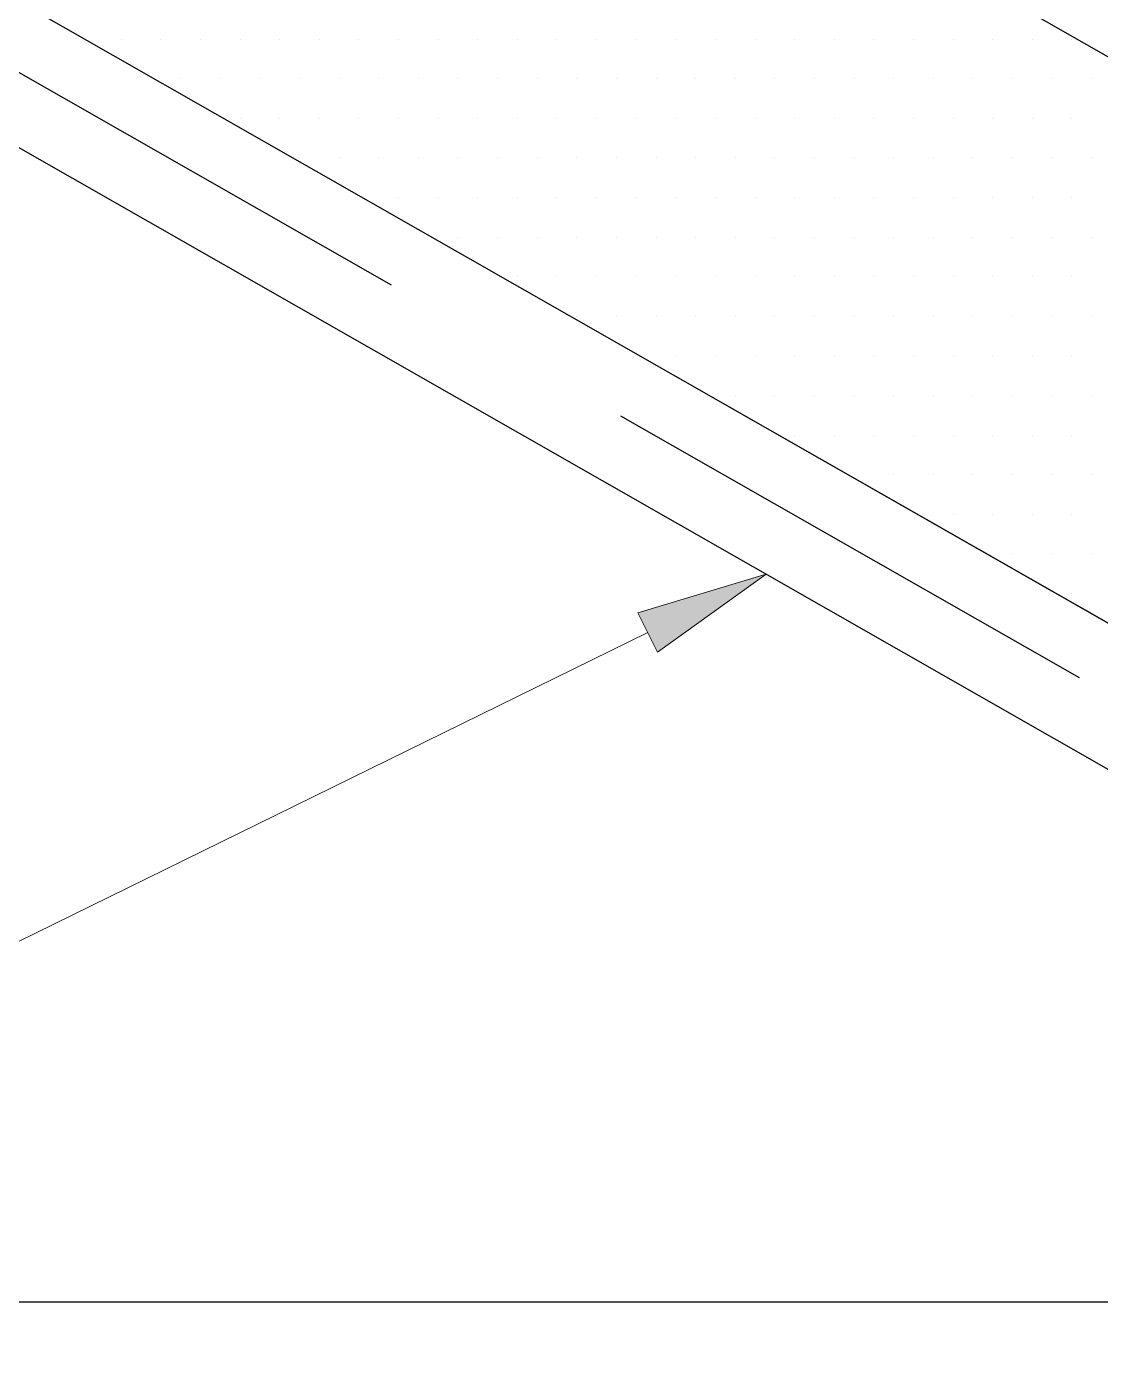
# Model space of a CAD drawing. Extents: x -1140 to 5605, y -816 to 1734.
# Drawn here: x -462.37 to -425.77, y 221.59 to 267.06 of the extents above; entities that cross this region are included whole.
import ezdxf

# ---------------------------------------------------------------- set-up
doc = ezdxf.new("R2010")
doc.units = 0
doc.header["$MEASUREMENT"] = 0
doc.linetypes.add('AI-Linetype-10', pattern=[27.008151, 18.005434, -9.002717])
for name, color, linetype, lineweight in [('.ATI-HATCH', 7, 'Continuous', 0), ('.ATI-TEXT', 7, 'Continuous', 0), ('G-ANNO-TTLB', 7, 'Continuous', 0), ('TYVEK', 7, 'Continuous', 0)]:
    doc.layers.add(name, color=color, linetype=linetype, lineweight=lineweight)

# ---------------------------------------------------------------- blocks, each defined once
blk = doc.blocks.new('Block_20')
at = {"layer": '.ATI-HATCH'}
for points, knots in [([(-517.04, 318.302), (-517.04, 318.302), (-525.441, 313.441), (-525.441, 313.441), (-525.441, 313.441), (-533.842, 308.581), (-533.842, 308.581), (-533.842, 308.581), (-399.406, 231.815), (-399.406, 231.815), (-399.406, 231.815), (-382.605, 241.536), (-382.605, 241.536), (-382.605, 241.536), (-517.04, 318.302), (-517.04, 318.302)], [0, 0, 0, 0, 1, 1, 1, 2, 2, 2, 3, 3, 3, 4, 4, 4, 5, 5, 5, 5]), ([(-443.88, 286.183), (-443.88, 286.183), (-444.599, 276.936), (-444.599, 276.936), (-444.599, 276.936), (-401.377, 252.255), (-401.377, 252.255), (-401.377, 252.255), (-400.658, 261.502), (-400.658, 261.502), (-400.658, 261.502), (-443.88, 286.183), (-443.88, 286.183)], [0, 0, 0, 0, 1, 1, 1, 2, 2, 2, 3, 3, 3, 4, 4, 4, 4])]:
    blk.add_open_spline(points, degree=3, knots=knots, dxfattribs=at)
at = {"layer": '.ATI-HATCH', "color": 8, "lineweight": 0, "true_color": 0x808080}
for points in [[(-459.15, 266.644), (-459.15, 266.644), (-459.15, 266.644), (-459.15, 266.644)], [(-457.799, 266.644), (-457.799, 266.644), (-457.799, 266.644), (-457.799, 266.644)], [(-456.449, 266.644), (-456.449, 266.644), (-456.449, 266.644), (-456.449, 266.644)], [(-455.098, 266.644), (-455.098, 266.644), (-455.098, 266.644), (-455.098, 266.644)], [(-453.748, 266.644), (-453.748, 266.644), (-453.748, 266.644), (-453.748, 266.644)], [(-452.397, 266.644), (-452.397, 266.644), (-452.397, 266.644), (-452.397, 266.644)], [(-451.047, 266.644), (-451.047, 266.644), (-451.047, 266.644), (-451.047, 266.644)], [(-449.697, 266.644), (-449.697, 266.644), (-449.697, 266.644), (-449.697, 266.644)], [(-448.346, 266.644), (-448.346, 266.644), (-448.346, 266.644), (-448.346, 266.644)], [(-446.996, 266.644), (-446.996, 266.644), (-446.996, 266.644), (-446.996, 266.644)], [(-445.645, 266.644), (-445.645, 266.644), (-445.645, 266.644), (-445.645, 266.644)], [(-444.295, 266.644), (-444.295, 266.644), (-444.295, 266.644), (-444.295, 266.644)], [(-442.945, 266.644), (-442.945, 266.644), (-442.945, 266.644), (-442.945, 266.644)], [(-441.594, 266.644), (-441.594, 266.644), (-441.594, 266.644), (-441.594, 266.644)], [(-440.244, 266.644), (-440.244, 266.644), (-440.244, 266.644), (-440.244, 266.644)], [(-438.893, 266.644), (-438.893, 266.644), (-438.893, 266.644), (-438.893, 266.644)], [(-437.543, 266.644), (-437.543, 266.644), (-437.543, 266.644), (-437.543, 266.644)], [(-436.193, 266.644), (-436.193, 266.644), (-436.193, 266.644), (-436.193, 266.644)], [(-434.842, 266.644), (-434.842, 266.644), (-434.842, 266.644), (-434.842, 266.644)], [(-433.492, 266.644), (-433.492, 266.644), (-433.492, 266.644), (-433.492, 266.644)], [(-432.141, 266.644), (-432.141, 266.644), (-432.141, 266.644), (-432.141, 266.644)], [(-430.791, 266.644), (-430.791, 266.644), (-430.791, 266.644), (-430.791, 266.644)], [(-429.441, 266.644), (-429.441, 266.644), (-429.441, 266.644), (-429.441, 266.644)], [(-428.09, 266.644), (-428.09, 266.644), (-428.09, 266.644), (-428.09, 266.644)], [(-426.74, 266.644), (-426.74, 266.644), (-426.74, 266.644), (-426.74, 266.644)], [(-457.124, 265.293), (-457.124, 265.293), (-457.124, 265.293), (-457.124, 265.293)], [(-455.773, 265.293), (-455.773, 265.293), (-455.773, 265.293), (-455.773, 265.293)], [(-454.423, 265.293), (-454.423, 265.293), (-454.423, 265.293), (-454.423, 265.293)], [(-453.073, 265.293), (-453.073, 265.293), (-453.073, 265.293), (-453.073, 265.293)], [(-451.722, 265.293), (-451.722, 265.293), (-451.722, 265.293), (-451.722, 265.293)], [(-450.372, 265.293), (-450.372, 265.293), (-450.372, 265.293), (-450.372, 265.293)], [(-449.021, 265.293), (-449.021, 265.293), (-449.021, 265.293), (-449.021, 265.293)], [(-447.671, 265.293), (-447.671, 265.293), (-447.671, 265.293), (-447.671, 265.293)], [(-446.321, 265.293), (-446.321, 265.293), (-446.321, 265.293), (-446.321, 265.293)], [(-444.97, 265.293), (-444.97, 265.293), (-444.97, 265.293), (-444.97, 265.293)], [(-443.62, 265.293), (-443.62, 265.293), (-443.62, 265.293), (-443.62, 265.293)], [(-442.269, 265.293), (-442.269, 265.293), (-442.269, 265.293), (-442.269, 265.293)], [(-440.919, 265.293), (-440.919, 265.293), (-440.919, 265.293), (-440.919, 265.293)], [(-439.569, 265.293), (-439.569, 265.293), (-439.569, 265.293), (-439.569, 265.293)], [(-438.218, 265.293), (-438.218, 265.293), (-438.218, 265.293), (-438.218, 265.293)], [(-436.868, 265.293), (-436.868, 265.293), (-436.868, 265.293), (-436.868, 265.293)], [(-435.517, 265.293), (-435.517, 265.293), (-435.517, 265.293), (-435.517, 265.293)], [(-434.167, 265.293), (-434.167, 265.293), (-434.167, 265.293), (-434.167, 265.293)], [(-432.817, 265.293), (-432.817, 265.293), (-432.817, 265.293), (-432.817, 265.293)], [(-431.466, 265.293), (-431.466, 265.293), (-431.466, 265.293), (-431.466, 265.293)], [(-430.116, 265.293), (-430.116, 265.293), (-430.116, 265.293), (-430.116, 265.293)], [(-428.765, 265.293), (-428.765, 265.293), (-428.765, 265.293), (-428.765, 265.293)], [(-427.415, 265.293), (-427.415, 265.293), (-427.415, 265.293), (-427.415, 265.293)], [(-426.065, 265.293), (-426.065, 265.293), (-426.065, 265.293), (-426.065, 265.293)], [(-455.098, 263.943), (-455.098, 263.943), (-455.098, 263.943), (-455.098, 263.943)], [(-453.748, 263.943), (-453.748, 263.943), (-453.748, 263.943), (-453.748, 263.943)], [(-452.397, 263.943), (-452.397, 263.943), (-452.397, 263.943), (-452.397, 263.943)], [(-451.047, 263.943), (-451.047, 263.943), (-451.047, 263.943), (-451.047, 263.943)], [(-449.697, 263.943), (-449.697, 263.943), (-449.697, 263.943), (-449.697, 263.943)], [(-448.346, 263.943), (-448.346, 263.943), (-448.346, 263.943), (-448.346, 263.943)], [(-446.996, 263.943), (-446.996, 263.943), (-446.996, 263.943), (-446.996, 263.943)], [(-445.645, 263.943), (-445.645, 263.943), (-445.645, 263.943), (-445.645, 263.943)], [(-444.295, 263.943), (-444.295, 263.943), (-444.295, 263.943), (-444.295, 263.943)], [(-442.945, 263.943), (-442.945, 263.943), (-442.945, 263.943), (-442.945, 263.943)], [(-441.594, 263.943), (-441.594, 263.943), (-441.594, 263.943), (-441.594, 263.943)], [(-440.244, 263.943), (-440.244, 263.943), (-440.244, 263.943), (-440.244, 263.943)], [(-438.893, 263.943), (-438.893, 263.943), (-438.893, 263.943), (-438.893, 263.943)], [(-437.543, 263.943), (-437.543, 263.943), (-437.543, 263.943), (-437.543, 263.943)], [(-436.193, 263.943), (-436.193, 263.943), (-436.193, 263.943), (-436.193, 263.943)], [(-434.842, 263.943), (-434.842, 263.943), (-434.842, 263.943), (-434.842, 263.943)], [(-433.492, 263.943), (-433.492, 263.943), (-433.492, 263.943), (-433.492, 263.943)], [(-432.141, 263.943), (-432.141, 263.943), (-432.141, 263.943), (-432.141, 263.943)], [(-430.791, 263.943), (-430.791, 263.943), (-430.791, 263.943), (-430.791, 263.943)], [(-429.441, 263.943), (-429.441, 263.943), (-429.441, 263.943), (-429.441, 263.943)], [(-428.09, 263.943), (-428.09, 263.943), (-428.09, 263.943), (-428.09, 263.943)], [(-426.74, 263.943), (-426.74, 263.943), (-426.74, 263.943), (-426.74, 263.943)], [(-453.073, 262.593), (-453.073, 262.593), (-453.073, 262.593), (-453.073, 262.593)], [(-451.722, 262.593), (-451.722, 262.593), (-451.722, 262.593), (-451.722, 262.593)], [(-450.372, 262.593), (-450.372, 262.593), (-450.372, 262.593), (-450.372, 262.593)], [(-449.021, 262.593), (-449.021, 262.593), (-449.021, 262.593), (-449.021, 262.593)], [(-447.671, 262.593), (-447.671, 262.593), (-447.671, 262.593), (-447.671, 262.593)], [(-446.321, 262.593), (-446.321, 262.593), (-446.321, 262.593), (-446.321, 262.593)], [(-444.97, 262.593), (-444.97, 262.593), (-444.97, 262.593), (-444.97, 262.593)], [(-443.62, 262.593), (-443.62, 262.593), (-443.62, 262.593), (-443.62, 262.593)], [(-442.269, 262.593), (-442.269, 262.593), (-442.269, 262.593), (-442.269, 262.593)], [(-440.919, 262.593), (-440.919, 262.593), (-440.919, 262.593), (-440.919, 262.593)], [(-439.569, 262.593), (-439.569, 262.593), (-439.569, 262.593), (-439.569, 262.593)], [(-438.218, 262.593), (-438.218, 262.593), (-438.218, 262.593), (-438.218, 262.593)], [(-436.868, 262.593), (-436.868, 262.593), (-436.868, 262.593), (-436.868, 262.593)], [(-435.517, 262.593), (-435.517, 262.593), (-435.517, 262.593), (-435.517, 262.593)], [(-434.167, 262.593), (-434.167, 262.593), (-434.167, 262.593), (-434.167, 262.593)], [(-432.817, 262.593), (-432.817, 262.593), (-432.817, 262.593), (-432.817, 262.593)], [(-431.466, 262.593), (-431.466, 262.593), (-431.466, 262.593), (-431.466, 262.593)], [(-430.116, 262.593), (-430.116, 262.593), (-430.116, 262.593), (-430.116, 262.593)], [(-428.765, 262.593), (-428.765, 262.593), (-428.765, 262.593), (-428.765, 262.593)], [(-427.415, 262.593), (-427.415, 262.593), (-427.415, 262.593), (-427.415, 262.593)], [(-426.065, 262.593), (-426.065, 262.593), (-426.065, 262.593), (-426.065, 262.593)], [(-449.697, 261.242), (-449.697, 261.242), (-449.697, 261.242), (-449.697, 261.242)], [(-448.346, 261.242), (-448.346, 261.242), (-448.346, 261.242), (-448.346, 261.242)], [(-446.996, 261.242), (-446.996, 261.242), (-446.996, 261.242), (-446.996, 261.242)], [(-445.645, 261.242), (-445.645, 261.242), (-445.645, 261.242), (-445.645, 261.242)], [(-444.295, 261.242), (-444.295, 261.242), (-444.295, 261.242), (-444.295, 261.242)], [(-442.945, 261.242), (-442.945, 261.242), (-442.945, 261.242), (-442.945, 261.242)], [(-441.594, 261.242), (-441.594, 261.242), (-441.594, 261.242), (-441.594, 261.242)], [(-440.244, 261.242), (-440.244, 261.242), (-440.244, 261.242), (-440.244, 261.242)], [(-438.893, 261.242), (-438.893, 261.242), (-438.893, 261.242), (-438.893, 261.242)], [(-437.543, 261.242), (-437.543, 261.242), (-437.543, 261.242), (-437.543, 261.242)], [(-436.193, 261.242), (-436.193, 261.242), (-436.193, 261.242), (-436.193, 261.242)], [(-434.842, 261.242), (-434.842, 261.242), (-434.842, 261.242), (-434.842, 261.242)], [(-433.492, 261.242), (-433.492, 261.242), (-433.492, 261.242), (-433.492, 261.242)], [(-432.141, 261.242), (-432.141, 261.242), (-432.141, 261.242), (-432.141, 261.242)], [(-430.791, 261.242), (-430.791, 261.242), (-430.791, 261.242), (-430.791, 261.242)], [(-429.441, 261.242), (-429.441, 261.242), (-429.441, 261.242), (-429.441, 261.242)], [(-428.09, 261.242), (-428.09, 261.242), (-428.09, 261.242), (-428.09, 261.242)], [(-426.74, 261.242), (-426.74, 261.242), (-426.74, 261.242), (-426.74, 261.242)], [(-447.671, 259.892), (-447.671, 259.892), (-447.671, 259.892), (-447.671, 259.892)], [(-446.321, 259.892), (-446.321, 259.892), (-446.321, 259.892), (-446.321, 259.892)], [(-444.97, 259.892), (-444.97, 259.892), (-444.97, 259.892), (-444.97, 259.892)], [(-443.62, 259.892), (-443.62, 259.892), (-443.62, 259.892), (-443.62, 259.892)], [(-442.269, 259.892), (-442.269, 259.892), (-442.269, 259.892), (-442.269, 259.892)], [(-440.919, 259.892), (-440.919, 259.892), (-440.919, 259.892), (-440.919, 259.892)], [(-439.569, 259.892), (-439.569, 259.892), (-439.569, 259.892), (-439.569, 259.892)], [(-438.218, 259.892), (-438.218, 259.892), (-438.218, 259.892), (-438.218, 259.892)], [(-436.868, 259.892), (-436.868, 259.892), (-436.868, 259.892), (-436.868, 259.892)], [(-435.517, 259.892), (-435.517, 259.892), (-435.517, 259.892), (-435.517, 259.892)], [(-434.167, 259.892), (-434.167, 259.892), (-434.167, 259.892), (-434.167, 259.892)], [(-432.817, 259.892), (-432.817, 259.892), (-432.817, 259.892), (-432.817, 259.892)], [(-431.466, 259.892), (-431.466, 259.892), (-431.466, 259.892), (-431.466, 259.892)], [(-430.116, 259.892), (-430.116, 259.892), (-430.116, 259.892), (-430.116, 259.892)], [(-428.765, 259.892), (-428.765, 259.892), (-428.765, 259.892), (-428.765, 259.892)], [(-427.415, 259.892), (-427.415, 259.892), (-427.415, 259.892), (-427.415, 259.892)], [(-426.065, 259.892), (-426.065, 259.892), (-426.065, 259.892), (-426.065, 259.892)], [(-445.645, 258.541), (-445.645, 258.541), (-445.645, 258.541), (-445.645, 258.541)], [(-444.295, 258.541), (-444.295, 258.541), (-444.295, 258.541), (-444.295, 258.541)], [(-442.945, 258.541), (-442.945, 258.541), (-442.945, 258.541), (-442.945, 258.541)], [(-441.594, 258.541), (-441.594, 258.541), (-441.594, 258.541), (-441.594, 258.541)], [(-440.244, 258.541), (-440.244, 258.541), (-440.244, 258.541), (-440.244, 258.541)], [(-438.893, 258.541), (-438.893, 258.541), (-438.893, 258.541), (-438.893, 258.541)], [(-437.543, 258.541), (-437.543, 258.541), (-437.543, 258.541), (-437.543, 258.541)], [(-436.193, 258.541), (-436.193, 258.541), (-436.193, 258.541), (-436.193, 258.541)], [(-434.842, 258.541), (-434.842, 258.541), (-434.842, 258.541), (-434.842, 258.541)], [(-433.492, 258.541), (-433.492, 258.541), (-433.492, 258.541), (-433.492, 258.541)], [(-432.141, 258.541), (-432.141, 258.541), (-432.141, 258.541), (-432.141, 258.541)], [(-430.791, 258.541), (-430.791, 258.541), (-430.791, 258.541), (-430.791, 258.541)], [(-429.441, 258.541), (-429.441, 258.541), (-429.441, 258.541), (-429.441, 258.541)], [(-428.09, 258.541), (-428.09, 258.541), (-428.09, 258.541), (-428.09, 258.541)], [(-426.74, 258.541), (-426.74, 258.541), (-426.74, 258.541), (-426.74, 258.541)], [(-443.62, 257.191), (-443.62, 257.191), (-443.62, 257.191), (-443.62, 257.191)], [(-442.269, 257.191), (-442.269, 257.191), (-442.269, 257.191), (-442.269, 257.191)], [(-440.919, 257.191), (-440.919, 257.191), (-440.919, 257.191), (-440.919, 257.191)], [(-439.569, 257.191), (-439.569, 257.191), (-439.569, 257.191), (-439.569, 257.191)], [(-438.218, 257.191), (-438.218, 257.191), (-438.218, 257.191), (-438.218, 257.191)], [(-436.868, 257.191), (-436.868, 257.191), (-436.868, 257.191), (-436.868, 257.191)], [(-435.517, 257.191), (-435.517, 257.191), (-435.517, 257.191), (-435.517, 257.191)], [(-434.167, 257.191), (-434.167, 257.191), (-434.167, 257.191), (-434.167, 257.191)], [(-432.817, 257.191), (-432.817, 257.191), (-432.817, 257.191), (-432.817, 257.191)], [(-431.466, 257.191), (-431.466, 257.191), (-431.466, 257.191), (-431.466, 257.191)], [(-430.116, 257.191), (-430.116, 257.191), (-430.116, 257.191), (-430.116, 257.191)], [(-428.765, 257.191), (-428.765, 257.191), (-428.765, 257.191), (-428.765, 257.191)], [(-427.415, 257.191), (-427.415, 257.191), (-427.415, 257.191), (-427.415, 257.191)], [(-426.065, 257.191), (-426.065, 257.191), (-426.065, 257.191), (-426.065, 257.191)], [(-440.244, 255.841), (-440.244, 255.841), (-440.244, 255.841), (-440.244, 255.841)], [(-438.893, 255.841), (-438.893, 255.841), (-438.893, 255.841), (-438.893, 255.841)], [(-437.543, 255.841), (-437.543, 255.841), (-437.543, 255.841), (-437.543, 255.841)], [(-436.193, 255.841), (-436.193, 255.841), (-436.193, 255.841), (-436.193, 255.841)], [(-434.842, 255.841), (-434.842, 255.841), (-434.842, 255.841), (-434.842, 255.841)], [(-433.492, 255.841), (-433.492, 255.841), (-433.492, 255.841), (-433.492, 255.841)], [(-432.141, 255.841), (-432.141, 255.841), (-432.141, 255.841), (-432.141, 255.841)], [(-430.791, 255.841), (-430.791, 255.841), (-430.791, 255.841), (-430.791, 255.841)], [(-429.441, 255.841), (-429.441, 255.841), (-429.441, 255.841), (-429.441, 255.841)], [(-428.09, 255.841), (-428.09, 255.841), (-428.09, 255.841), (-428.09, 255.841)], [(-426.74, 255.841), (-426.74, 255.841), (-426.74, 255.841), (-426.74, 255.841)], [(-438.218, 254.49), (-438.218, 254.49), (-438.218, 254.49), (-438.218, 254.49)], [(-436.868, 254.49), (-436.868, 254.49), (-436.868, 254.49), (-436.868, 254.49)], [(-435.517, 254.49), (-435.517, 254.49), (-435.517, 254.49), (-435.517, 254.49)], [(-434.167, 254.49), (-434.167, 254.49), (-434.167, 254.49), (-434.167, 254.49)], [(-432.817, 254.49), (-432.817, 254.49), (-432.817, 254.49), (-432.817, 254.49)], [(-431.466, 254.49), (-431.466, 254.49), (-431.466, 254.49), (-431.466, 254.49)], [(-430.116, 254.49), (-430.116, 254.49), (-430.116, 254.49), (-430.116, 254.49)], [(-428.765, 254.49), (-428.765, 254.49), (-428.765, 254.49), (-428.765, 254.49)], [(-427.415, 254.49), (-427.415, 254.49), (-427.415, 254.49), (-427.415, 254.49)], [(-426.065, 254.49), (-426.065, 254.49), (-426.065, 254.49), (-426.065, 254.49)], [(-436.193, 253.14), (-436.193, 253.14), (-436.193, 253.14), (-436.193, 253.14)], [(-434.842, 253.14), (-434.842, 253.14), (-434.842, 253.14), (-434.842, 253.14)], [(-433.492, 253.14), (-433.492, 253.14), (-433.492, 253.14), (-433.492, 253.14)], [(-432.141, 253.14), (-432.141, 253.14), (-432.141, 253.14), (-432.141, 253.14)], [(-430.791, 253.14), (-430.791, 253.14), (-430.791, 253.14), (-430.791, 253.14)], [(-429.441, 253.14), (-429.441, 253.14), (-429.441, 253.14), (-429.441, 253.14)], [(-428.09, 253.14), (-428.09, 253.14), (-428.09, 253.14), (-428.09, 253.14)], [(-426.74, 253.14), (-426.74, 253.14), (-426.74, 253.14), (-426.74, 253.14)], [(-434.167, 251.789), (-434.167, 251.789), (-434.167, 251.789), (-434.167, 251.789)], [(-432.817, 251.789), (-432.817, 251.789), (-432.817, 251.789), (-432.817, 251.789)], [(-431.466, 251.789), (-431.466, 251.789), (-431.466, 251.789), (-431.466, 251.789)], [(-430.116, 251.789), (-430.116, 251.789), (-430.116, 251.789), (-430.116, 251.789)], [(-428.765, 251.789), (-428.765, 251.789), (-428.765, 251.789), (-428.765, 251.789)], [(-427.415, 251.789), (-427.415, 251.789), (-427.415, 251.789), (-427.415, 251.789)], [(-426.065, 251.789), (-426.065, 251.789), (-426.065, 251.789), (-426.065, 251.789)], [(-430.791, 250.439), (-430.791, 250.439), (-430.791, 250.439), (-430.791, 250.439)], [(-429.441, 250.439), (-429.441, 250.439), (-429.441, 250.439), (-429.441, 250.439)], [(-428.09, 250.439), (-428.09, 250.439), (-428.09, 250.439), (-428.09, 250.439)], [(-426.74, 250.439), (-426.74, 250.439), (-426.74, 250.439), (-426.74, 250.439)], [(-428.765, 249.089), (-428.765, 249.089), (-428.765, 249.089), (-428.765, 249.089)], [(-427.415, 249.089), (-427.415, 249.089), (-427.415, 249.089), (-427.415, 249.089)], [(-426.065, 249.089), (-426.065, 249.089), (-426.065, 249.089), (-426.065, 249.089)], [(-426.74, 247.738), (-426.74, 247.738), (-426.74, 247.738), (-426.74, 247.738)]]:
    blk.add_open_spline(points, degree=3, dxfattribs=at)
blk = doc.blocks.new('Block_339')
at = {"layer": '.ATI-TEXT', "true_color": 0x000000, "transparency": 33554687}
h = blk.add_hatch(color=18, dxfattribs=at)
h.dxf.hatch_style = 2
h.paths.add_polyline_path([(-441.533, 247.079), (-437.162, 248.391), (-440.871, 245.732)])
at = {"layer": '.ATI-TEXT', "color": 18, "lineweight": 0, "true_color": 0x000000}
blk.add_line((-441.202, 246.406), (-463.546, 235.425), dxfattribs=at)
at = {"layer": '.ATI-TEXT'}
blk.add_lwpolyline([(-441.533, 247.079), (-437.162, 248.391), (-440.871, 245.732), (-440.871, 245.732)], close=True, dxfattribs=at)

msp = doc.modelspace()

# ---------------------------------------------------------------- hatches: boundary and pattern name
at = {"layer": 'G-ANNO-TTLB', "true_color": 0xff00ff, "transparency": 33554687}
h = msp.add_hatch(color=6, dxfattribs=at)
edge = h.paths.add_edge_path()
edge.add_spline(control_points=[(1815.435, -731.698), (1815.435, -731.698), (-1114.083, -731.698), (-1114.083, -731.698), (-1114.083, -731.698), (-1114.083, 1725.302), (-1114.083, 1725.302), (-1114.083, 1725.302), (1815.435, 1725.302), (1815.435, 1725.302), (1815.435, 1725.302), (1815.435, -731.698), (1815.435, -731.698)], knot_values=[0, 0, 0, 0, 1, 1, 1, 2, 2, 2, 3, 3, 3, 4, 4, 4, 4], degree=3, periodic=0)
edge = h.paths.add_edge_path()
edge.add_spline(control_points=[(-1105.083, 1716.302), (-1105.083, 1716.302), (-1105.083, -722.698), (-1105.083, -722.698), (-1105.083, -722.698), (1806.435, -722.698), (1806.435, -722.698), (1806.435, -722.698), (1806.435, 1716.302), (1806.435, 1716.302), (1806.435, 1716.302), (-1105.083, 1716.302), (-1105.083, 1716.302)], knot_values=[0, 0, 0, 0, 1, 1, 1, 2, 2, 2, 3, 3, 3, 4, 4, 4, 4], degree=3, periodic=0)
edge.add_line((-1105.083, 1716.302), (-1105.083, 1716.302))

# ---------------------------------------------------------------- linework, layer by layer
at = {"layer": 'G-ANNO-TTLB'}
for points in [[(1815.435, -731.698), (1815.435, -731.698), (-1114.083, -731.698), (-1114.083, -731.698), (-1114.083, -731.698), (-1114.083, 1725.302), (-1114.083, 1725.302), (-1114.083, 1725.302), (1815.435, 1725.302), (1815.435, 1725.302), (1815.435, 1725.302), (1815.435, -731.698), (1815.435, -731.698)], [(-1105.083, 1716.302), (-1105.083, 1716.302), (-1105.083, -722.698), (-1105.083, -722.698), (-1105.083, -722.698), (1806.435, -722.698), (1806.435, -722.698), (1806.435, -722.698), (1806.435, 1716.302), (1806.435, 1716.302), (1806.435, 1716.302), (-1105.083, 1716.302), (-1105.083, 1716.302)]]:
    msp.add_open_spline(points, degree=3, knots=[0, 0, 0, 0, 1, 1, 1, 2, 2, 2, 3, 3, 3, 4, 4, 4, 4], dxfattribs=at)
at = {"layer": 'TYVEK', "color": 4, "lineweight": 25, "true_color": 0x00ffff}
for p, q in [((-382.605, 241.536), (-517.04, 318.302)), ((-399.406, 231.815), (-533.842, 308.581)), ((-399.406, 226.832), (-533.842, 303.597))]:
    msp.add_line(p, q, dxfattribs=at)
at = {"layer": 'TYVEK', "color": 4, "linetype": 'AI-Linetype-10', "lineweight": 25, "true_color": 0x00ffff}
msp.add_line((-535.943, 307.366), (-401.507, 230.6), dxfattribs=at)
at = {"layer": 'TYVEK', "color": 18, "lineweight": 25, "true_color": 0x000000}
msp.add_lwpolyline([(-539.577, 375.882), (-354.73, 375.882), (-354.73, 223.564), (-539.577, 223.564)], close=True, dxfattribs=at)

# ---------------------------------------------------------------- block references
at = {"layer": '.ATI-HATCH'}
msp.add_blockref('Block_20', (0, 0), dxfattribs=at)
at = {"layer": '.ATI-TEXT'}
msp.add_blockref('Block_339', (0, 0), dxfattribs=at)

doc.saveas('drawing.dxf')
